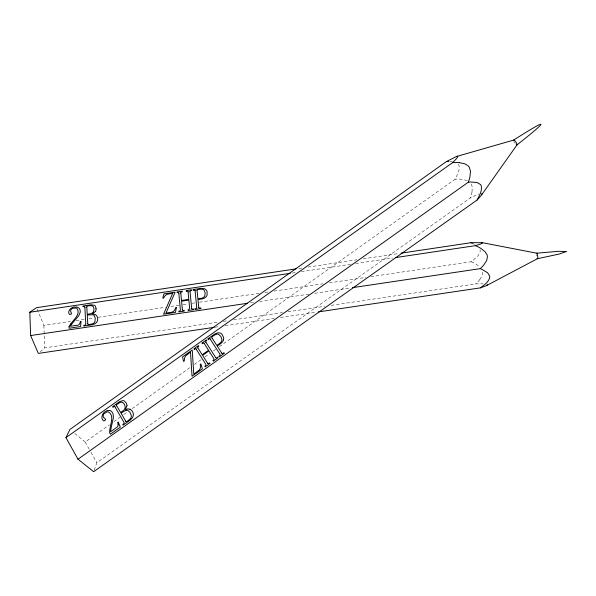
<?xml version="1.0" encoding="UTF-8"?>
<svg xmlns="http://www.w3.org/2000/svg" width="596" height="596" viewBox="0 0 596 596"><rect width="100%" height="100%" fill="white"/><g stroke="black" fill="none" stroke-linecap="round" stroke-linejoin="round"><path stroke-width="0.45" stroke-dasharray="2.98 2.23" d="M471.995 192.001L472.278 187.099L471.227 183.762A7.912 7.294 -14.6 0 0 470.959 183.33M94.242 470.058L96.865 462.697L470.289 197.991L478.841 193.909M479.825 279.599L482.164 275.605L482.708 272.365A7.472 6.854 10.8 0 0 482.581 271.404M40.245 351.752L44.775 347.863L217.927 322.16M74.768 433.448L85.176 442.016L109.441 424.777M113.992 421.551L120.057 417.237M123.849 414.548L127.641 411.851M132.185 408.618L189.819 367.68M194.37 364.447L201.195 359.604M204.987 356.907L209.539 353.674M213.331 350.984L215.603 349.368M219.395 346.671L455.232 179.15A57.007 43.277 -45.5 0 0 456.365 176.975L459.002 170.165L459.114 165.666A8.016 5.893 -46.3 0 0 458.443 164.213L458.115 163.796M298.834 268.446L302.515 267.895M308.035 267.075L356.81 259.774M363.255 258.813L398.232 253.583M292.189 273.035L296.793 272.342M301.397 271.657L351.111 264.229M355.715 263.536L392.548 258.038M37.235 309.361L43.851 325.401L70.559 321.423M76.087 320.603L84.379 319.367M88.983 318.681L93.587 317.996M98.191 317.303L165.427 307.283M170.955 306.463L179.247 305.226M182.927 304.675L187.531 303.99M192.143 303.304L194.899 302.895M199.511 302.209L259.372 293.284M264.9 292.465L268.587 291.913M274.115 291.086L322.928 283.815M329.372 282.854L366.212 277.363M370.824 276.678L471.212 261.719A53.729 41.839 -18.5 0 0 473.082 260.34L478.148 255.639L480.108 251.817A7.562 5.714 -19.4 0 0 480.13 250.275L480.026 249.769M250.387 302.85L254.067 302.306M259.58 301.487L309.235 294.096M314.748 293.277L350.604 287.935M223.455 321.341L228.059 320.663M233.587 319.843L282.4 312.595M287.928 311.775L324.768 306.307M331.22 305.353L475.817 283.89L483.207 283.845M215.134 327.204L219.738 326.519M225.266 325.699L274.078 318.458M280.522 317.504L315.522 312.311M449.958 161.419L452.379 161.531M467.309 180.499L460.76 179.158A47.62 44.447 -14.2 0 0 455.232 179.165M473.015 243.622L474.587 244.42M475.861 264.065L479.765 266.881M85.176 442.016L89.221 449.175M91.017 452.357L96.865 462.697M43.851 325.401L44.775 347.863M479.847 279.613A41.854 38.375 6.9 0 1 475.802 283.875M471.212 261.726A45.013 41.809 10.6 0 1 475.869 264.05M536.385 255.982A2.794 0.641 81.7 0 1 536.281 254.887M472.025 192.009A44.26 40.833 -18.8 0 1 470.266 197.984M515.607 144.061A2.95 0.723 54.8 0 1 515.443 143.874M514.788 143.055A2.95 0.723 54.8 0 1 513.886 141.595"/><path stroke-width="0.89" d="M118.135 424.896L117.896 423.294A9.141 8.255 -65.7 0 0 117.613 422.49L118.254 422.035L120.325 427.146L110.431 434.171L109.612 432.756A22.991 20.92 -66.3 0 1 109.917 429.314A41.653 38.129 -66.6 0 1 110.193 427.421C111.087 422.445 114.067 414.98 108.286 411.873A3.248 2.928 -64.6 0 0 107.176 411.791L104.084 413.669A4.068 3.673 -64.7 0 0 103.399 414.898L103.183 415.859A2.503 2.257 -64.6 0 0 103.287 416.753L103.957 417.826A1.818 1.639 -64.7 0 0 104.516 418.109L105.611 419.465A0.961 0.864 -65 0 1 105.507 419.927L104.173 420.88A1.49 1.341 -65 0 1 103.726 420.873C101.096 419.398 101.596 415.308 103.369 413.296A6.735 6.079 -64.8 0 1 104.941 411.762L107.332 410.517L109.91 410.51A5.275 4.761 -64.6 0 1 111.184 411.173L112.227 412.268A7.137 6.437 -64.7 0 1 113.128 414.116L113.359 417.99L111.385 426.542A57.402 52.835 -67 0 0 111.154 427.772L110.916 429.165A30.508 27.833 -66.4 0 0 110.722 430.521L110.662 431.713L116.935 427.257A2.742 2.481 -65.6 0 0 118.127 424.896M126.941 405.816L125.294 409.415L127.879 408.878L129.853 409.221M566.2 251.601L559.085 254.075L537.413 258.716L486.418 285.655L480.376 287.868L318.286 311.902M65.947 437.635L69.911 429.448L446.367 161.598L456.342 156.554L513.618 140.09C549.095 117.576 549.698 119.051 516.963 144.947L481.203 195.466L477.135 199.995L93.654 471.697L78.002 459.218L65.947 437.635L452.617 162.619L456.827 158.342L457.803 156.413A8.202 1.348 -33.7 0 0 457.311 156.323L456.722 156.443M481.754 194.631L481.926 193.357M477.135 199.995C479.311 195.697 482.283 190.996 481.285 185.982A8.307 5.945 -45.5 0 0 480.555 184.551L477.12 182.488L470.594 182.018A56.285 39.91 -42.9 0 0 468.344 182.19L78.002 459.218M95.494 311.395L92.529 313.727L94.958 314.368L96.485 315.5A7.048 6.347 -34.9 0 1 97.684 319.054L97.595 320.164A4.902 4.41 -34.8 0 1 96.574 322.354A5.692 5.126 -34.8 0 1 94.764 323.859L92.298 324.768L83.805 326.057L83.768 325.349L85.377 325.014L85.809 324.261L84.856 307.335M130.412 418.757L127.194 421.35A1.207 1.095 -65.2 0 1 125.629 421.253M113.568 406.83L112.935 407.284L112.562 406.643L119.617 401.674L122.813 400.616A3.807 3.457 -63.5 0 1 124.326 401.011L126.121 402.903A5.625 5.096 -63.8 0 1 127 405.809M194.765 349.1L194.341 349.398L193.938 348.772L198.416 345.591L198.818 346.216L198.416 346.5A1.252 1.162 -55.9 0 0 197.805 348.116M202.759 343.408L202.335 343.713L201.932 343.087L206.417 339.899L206.812 340.525L206.417 340.815M208.838 339.087L208.205 339.541L207.803 338.915L214.761 333.998L217.883 332.814A5.394 5.029 -53.8 0 1 219.052 332.814L219.604 332.911A5.334 4.977 -53.8 0 1 221.921 334.185L223.604 337.463A4.999 4.664 -53.9 0 1 223.44 339.832M198.401 370.801L193.782 374.079L192.24 349.986L182.547 356.87L183.508 361.355L184.276 361.109L184.499 358.174L185.579 355.909L190.504 352.124L192.039 376.24L202.342 368.931L200.912 363.955L200.196 364.305A12.233 11.331 -58.7 0 1 200.39 365.393L200.435 367.106A4.731 4.396 -58.4 0 1 198.438 370.868M480.376 287.868C484.034 285.126 488.511 282.325 489.696 277.617A7.83 5.781 -18.8 0 0 489.659 276.067L487.595 272.774L482.231 269.496A53.193 38.926 -16.1 0 0 480.249 268.647L352.445 287.667M214.21 327.338L38.308 353.421L30.642 335.548L29.8 312.244L36.535 307.67L296.07 268.863M486.671 285.521L487.416 284.627M395.304 257.621L475.407 245.649L480.853 243.988L482.581 242.922A7.726 1.08 -7.2 0 0 482.231 242.676L470.937 242.714L400.989 253.173M29.8 312.244L290.349 273.311M83.701 306.567L82.963 306.679L82.926 305.979L91.076 304.802L94.25 305.271A3.628 3.263 -33.9 0 1 95.367 306.247L96.068 308.601M177.638 292.539L177.146 292.614L177.079 291.913L182.249 291.146L182.316 291.839L181.855 291.906A1.192 1.095 -26.7 0 0 180.64 293.009M186.876 291.161L186.377 291.235L186.317 290.535L191.487 289.76L191.554 290.461L191.093 290.528A1.192 1.095 -25.7 0 0 189.878 291.623M193.894 290.11L193.156 290.222L193.089 289.522L201.105 288.352L204.264 288.68A5.126 4.731 -24.8 0 1 205.255 289.179L205.68 289.492A5.073 4.679 -24.8 0 1 207.088 291.548L207.095 295.013A4.753 4.388 -24.8 0 1 205.933 296.935A6.601 6.087 -24.8 0 1 202.409 298.857L197.969 299.542L198.744 307.275M198.088 289.485L201.299 289.112L203.34 289.552A3.144 2.898 -24.8 0 1 203.839 289.887A3.308 3.054 -24.8 0 1 204.13 290.163L205.21 293.016L204.719 296.13A3.136 2.898 -24.9 0 1 204.16 296.838A5.379 4.962 -25 0 1 200.994 298.38L197.902 298.842L197.067 290.58M30.642 335.548L247.631 303.26M126.158 410.167L120.988 413.088L125.726 421.163M446.367 161.598L448.736 161.449M459.434 162.686L464.724 163.773L467.987 165.688A8.284 7.592 -15.4 0 1 469.335 167.364L470.482 171.357L469.931 176.915A48.835 44.789 -19.7 0 1 468.329 182.182M481.702 242.557L536.638 253.181L558.713 251.303L566.185 251.564M470.937 242.714L472.486 243.384M212.049 338.021L216.825 345.449L219.507 343.549A5.655 5.267 -54 0 0 221.757 340.592A3.3 3.077 -54 0 0 221.913 339.645L220.87 336.472L218.471 334.281A3.487 3.248 -53.8 0 0 218.069 334.155A3.308 3.084 -53.8 0 0 217.443 334.08L215.312 334.624L212.474 336.502A1.192 1.11 -54 0 0 211.938 338.088M221.705 353.033L217.235 346.082L221.071 343.326A6.943 6.467 -53.9 0 0 223.455 339.839M210.336 339.236L220.073 354.404L220.08 355.268L218.806 356.319L219.209 356.952L224.379 353.286L223.969 352.653L223.217 353.19A1.199 1.125 -55.5 0 1 221.608 353.115M205.963 342.35L215.573 357.376M204.257 343.564L208.54 350.269L202.223 354.754L197.961 348.042M207.52 363.098L202.625 355.387L208.943 350.902L213.971 358.807L213.957 359.619L212.891 360.513L213.301 361.146L218.032 357.794L217.622 357.16L217.086 357.54A1.199 1.117 -56.4 0 1 215.476 357.466M196.255 349.249L205.888 364.476L205.925 365.288L204.838 366.235L205.24 366.868L209.971 363.515L209.561 362.882L209.025 363.262A1.199 1.117 -57.4 0 1 207.423 363.18M116.712 405.809L120.608 412.439L123.365 410.48A4.075 3.695 -63.8 0 0 124.869 408.342L125.026 407.932A3.494 3.166 -63.8 0 0 125.167 406.83L124.594 404.691A8.754 7.927 -64 0 0 124.177 403.954L122.575 402.427A2.876 2.607 -63.6 0 0 121.659 402.218A5.327 4.835 -63.8 0 0 119.073 402.993L117.166 404.274A1.199 1.088 -63.6 0 0 116.607 405.869M115.021 407.008L124.102 422.534L124.057 423.451L122.716 424.523L123.096 425.179L130.42 419.949L132.29 417.93A5.975 5.431 -64.6 0 0 133.251 415.658A5.141 4.671 -64.6 0 0 133.146 413.095L132.699 412A7.398 6.72 -64.7 0 0 129.861 409.206M195.093 290.87L196.769 307.737L196.36 308.49L194.87 308.81L194.937 309.51L200.897 308.624L200.83 307.923L199.958 308.05A1.14 1.058 -26.2 0 1 198.624 307.305M190.042 291.623L191.674 308.326M188.075 291.921L188.79 299.371L181.504 300.459L180.804 293.009M182.376 309.711L181.571 301.159L188.865 300.071L189.692 308.899L188.045 309.823L188.113 310.531L193.573 309.719L193.506 309.011L192.88 309.1A1.14 1.058 -27 0 1 191.554 308.356M178.83 293.299L180.402 310.181L180.029 310.903L178.74 311.209L178.807 311.917L184.268 311.105L184.201 310.397L183.583 310.486A1.14 1.05 -28 0 1 182.257 309.741M86.815 307.044L87.232 314.278L90.428 313.801A3.881 3.487 -34.1 0 0 92.633 312.647L92.946 312.364A3.33 2.987 -34.1 0 0 93.55 311.499L93.989 309.451A8.344 7.48 -34.3 0 0 93.959 308.654L93.259 306.694A2.742 2.458 -33.9 0 0 92.574 306.128A5.073 4.559 -34.1 0 0 90.048 305.681L87.865 305.949A1.14 1.028 -34 0 0 86.696 307.052M87.783 323.799L87.277 314.986L92.939 314.725A3.725 3.353 -34.7 0 1 94.175 315.522L95.226 317.959L95.017 321.348A4.016 3.621 -34.9 0 1 92.82 323.777L88.946 324.574A1.155 1.036 -35.3 0 1 87.664 323.829M69.054 326.705L69.129 328.24L80.602 326.534L81.056 321.356L80.318 321.467A8.716 7.8 -35.9 0 1 80.207 322.257L79.715 323.71A2.615 2.347 -35.7 0 1 77.674 325.23L70.395 326.265L70.969 325.297A29.062 26.284 -36.4 0 1 71.721 324.231L72.533 323.159A54.661 49.885 -36.8 0 1 73.263 322.227L78.657 315.865L80.155 312.505A6.802 6.079 -35 0 0 80.192 310.568L79.782 309.212A5.029 4.5 -34.9 0 0 78.992 308.11L76.795 307.014L74.224 307.052A6.414 5.737 -35.1 0 0 72.22 307.67C69.859 308.594 67.631 311.827 69.225 314.196A1.423 1.266 -35.2 0 0 69.598 314.39L71.147 314.159A0.916 0.82 -35.3 0 0 71.438 313.816L71.095 312.215A1.728 1.542 -35 0 1 70.745 311.738L70.641 310.538A2.384 2.131 -34.9 0 1 70.946 309.749L71.55 309.033A3.881 3.464 -35 0 1 72.667 308.288L76.109 308.02A3.092 2.764 -34.9 0 1 77.018 308.564C80.579 313.675 74.768 318.666 71.863 322.458A39.671 36.006 -36.5 0 0 70.782 323.919M69.024 326.69A21.91 19.757 -36.4 0 1 70.805 323.933M96.016 308.609A5.357 4.813 -34.1 0 1 95.546 311.417M83.686 306.493A1.237 1.11 -34.2 0 1 85.057 307.283M186.853 291.079A1.229 1.132 -26.1 0 1 188.276 291.861M177.623 292.465A1.229 1.125 -27.1 0 1 179.038 293.247M193.879 290.036A1.229 1.132 -25.4 0 1 195.302 290.818M196.948 290.58A1.132 1.043 -25 0 1 198.088 289.47M475.392 245.671A44.469 41.05 9.8 0 1 481.121 248.562L485.077 251.735L486.999 254.715A7.8 7.107 10.1 0 1 487.424 256.682L486.671 260.504L483.833 264.915A46.056 41.958 6 0 1 480.242 268.64M536.355 253.628A2.794 0.641 81.7 0 1 537.249 254.082A2.794 0.641 81.7 0 1 537.771 257.658A2.794 0.641 81.7 0 1 537.048 258.373M113.523 406.763A1.304 1.177 -63.9 0 1 115.184 406.859M126.158 410.167A3.911 3.554 -64.5 0 1 127.7 410.339L129.861 412.134L131.306 415.434A4.217 3.829 -64.7 0 1 130.427 418.772M205.806 342.424A1.252 1.162 -54.9 0 1 206.41 340.808M202.707 343.348A1.296 1.199 -55.3 0 1 204.421 343.415M194.713 349.032A1.296 1.199 -56.3 0 1 196.419 349.1M208.786 339.02A1.289 1.199 -54.5 0 1 210.5 339.087M452.617 162.648A47.181 43.784 -15.2 0 1 459.434 162.648M513.491 140.373A2.95 0.723 54.8 0 1 516.076 142.377A2.95 0.723 54.8 0 1 516.419 144.776M176.401 307.625L175.462 312.416L163.557 314.181L172.713 293.277L166.902 294.364L165.01 295.802L163.542 298.179L162.782 298.052L163.915 293.88L175.112 292.211L165.979 313.109L171.305 312.311A4.5 4.142 -28.9 0 0 174.628 310.076L175.336 308.616A11.637 10.676 -29.2 0 0 175.649 307.618L176.401 307.625"/></g></svg>
